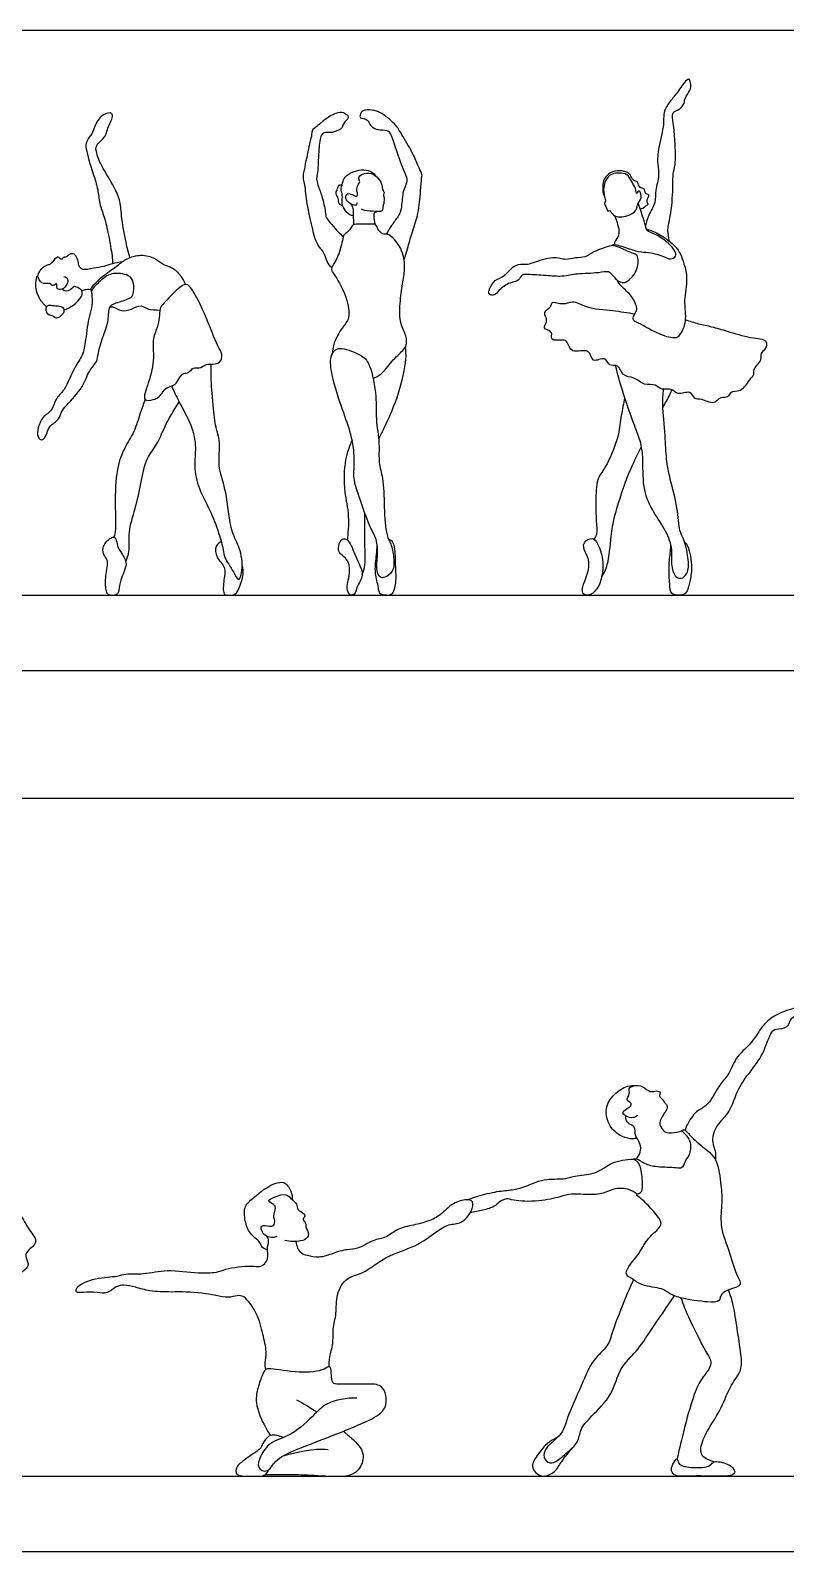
# Model space of a CAD drawing. Header units: millimetres. Extents: x 1.9 to 19.7, y 0.9 to 24.9.
# Drawn here: x 7.77 to 10.83, y 1.3 to 7.46 of the extents above; entities that cross this region are included whole.
import ezdxf

# ---------------------------------------------------------------- set-up
doc = ezdxf.new("R2010")
doc.units = ezdxf.units.MM
for name, color, linetype, true_color in [('AG-DIAGRAM', 7, 'Continuous', 0xfecc66), ('AG-PEOPLE', 7, 'Continuous', 0x66ccff), ('X-VPRT', 6, 'Continuous', 0xff00ff)]:
    doc.layers.add(name, color=color, linetype=linetype, true_color=true_color)

msp = doc.modelspace()

# ---------------------------------------------------------------- linework, layer by layer
at = {"layer": 'AG-DIAGRAM'}
for p, q in [((2.2036, 5.1734), (15.3397, 5.1734)), ((2.2184, 1.6083), (19.3822, 1.6083))]:
    msp.add_line(p, q, dxfattribs=at)
at = {"layer": 'AG-PEOPLE'}
for points, knots in [([(10.3594, 6.6067), (10.3587, 6.6135), (10.3578, 6.6277), (10.3513, 6.6562), (10.3673, 6.7094), (10.3759, 6.8196), (10.3733, 6.8786), (10.3868, 6.9165), (10.3837, 7.0133), (10.3775, 7.078), (10.368, 7.1306), (10.4018, 7.1377), (10.4226, 7.1636), (10.4213, 7.1872), (10.4462, 7.2141), (10.448, 7.2447), (10.4388, 7.2745), (10.3982, 7.2166), (10.3723, 7.1832), (10.3429, 7.1471), (10.3355, 7.1096), (10.339, 7.0764), (10.3155, 6.9847), (10.3099, 6.9195), (10.322, 6.8718), (10.3011, 6.813), (10.3073, 6.7617), (10.2743, 6.7132), (10.2673, 6.6837), (10.2636, 6.6689)], [0, 0, 0, 0, 0.261513, 0.558993, 0.986675, 1.599305, 2.036147, 2.393891, 2.953864, 3.442235, 3.820268, 4.123712, 4.442846, 4.714171, 5.050812, 5.376146, 5.610569, 6.036455, 6.443381, 6.826693, 7.169393, 7.50118, 8.058324, 8.530542, 8.92431, 9.369478, 9.778931, 10.207436, 10.595815, 10.595815, 10.595815, 10.595815]), ([(8.1775, 6.54), (8.1715, 6.5606), (8.1603, 6.601), (8.1416, 6.7097), (8.1391, 6.7746), (8.109, 6.8358), (8.0564, 6.918), (8.0387, 6.9725), (8.0398, 6.9984), (8.0828, 7.0298), (8.0821, 7.0587), (8.1085, 7.103), (8.1076, 7.1298), (8.0617, 7.1215), (8.0324, 7.0712), (8.0275, 7.0438), (7.9979, 7.0098), (7.9979, 6.9777), (8.0274, 6.8811), (8.0492, 6.8165), (8.0522, 6.7589), (8.0753, 6.7024), (8.0906, 6.6335), (8.1059, 6.5484), (8.1068, 6.5267), (8.1074, 6.5161)], [0, 0, 0, 0, 0.462513, 1.062983, 1.527018, 1.996726, 2.57375, 3.001109, 3.276319, 3.672546, 3.983032, 4.394413, 4.639114, 4.982015, 5.415206, 5.726835, 6.092159, 6.41223, 6.986683, 7.475738, 7.902519, 8.344952, 8.841814, 9.3717, 9.696606, 9.696606, 9.696606, 9.696606]), ([(8.9943, 6.4985), (8.987, 6.5061), (8.9727, 6.523), (8.9672, 6.5589), (8.9275, 6.5978), (8.9129, 6.6773), (8.8906, 6.7652), (8.8868, 6.8389), (8.8767, 6.8635), (8.8839, 6.8966), (8.9043, 6.9995), (8.9149, 7.0375), (8.9145, 7.0587), (8.9354, 7.0728), (8.9805, 7.1122), (9.0037, 7.1216), (9.035, 7.1331), (9.0539, 7.1198), (9.0673, 7.1054), (9.038, 7.0839), (9.0409, 7.0635), (8.9954, 7.0416), (8.9613, 7.0502), (8.9467, 7.0283), (8.9397, 6.9676), (8.9384, 6.8861), (8.9309, 6.8594), (8.9377, 6.8304), (8.9564, 6.7881), (8.9686, 6.7266), (8.9695, 6.7006), (8.9952, 6.674), (9.019, 6.6432), (9.0334, 6.6314), (9.0406, 6.6258)], [0, 0, 0, 0, 0.323746, 0.661277, 1.077083, 1.591988, 2.157595, 2.645423, 2.923837, 3.253932, 3.85048, 4.219649, 4.457714, 4.739589, 5.184571, 5.486418, 5.802419, 6.072403, 6.289278, 6.602977, 6.848125, 7.234765, 7.564594, 7.821383, 8.278497, 8.804639, 9.101481, 9.400103, 9.801596, 10.257434, 10.546004, 10.886766, 11.250539, 11.552227, 11.552227, 11.552227, 11.552227]), ([(9.2868, 6.5295), (9.2887, 6.5363), (9.2926, 6.5507), (9.3034, 6.5867), (9.3217, 6.6508), (9.3458, 6.719), (9.3534, 6.8061), (9.3566, 6.8611), (9.3613, 6.8771), (9.3448, 6.9054), (9.3268, 6.9564), (9.2819, 7.03), (9.2563, 7.0744), (9.2282, 7.0998), (9.1927, 7.1281), (9.1585, 7.1391), (9.1189, 7.1388), (9.1088, 7.1197), (9.1058, 7.1019), (9.1374, 7.1035), (9.1449, 7.0842), (9.1572, 7.0674), (9.1802, 7.0556), (9.2175, 7.0577), (9.2324, 7.0443), (9.2519, 6.9844), (9.2794, 6.8999), (9.3023, 6.8583), (9.292, 6.829), (9.2792, 6.8019), (9.2776, 6.7364), (9.2625, 6.7055), (9.2349, 6.67), (9.2208, 6.6466), (9.2136, 6.6347)], [0, 0, 0, 0, 0.26537, 0.614423, 1.084757, 1.583131, 2.131203, 2.550032, 2.770379, 3.080212, 3.513219, 4.053282, 4.465625, 4.816606, 5.200701, 5.552304, 5.897515, 6.151691, 6.355171, 6.641687, 6.891929, 7.150512, 7.442209, 7.785019, 8.022208, 8.47314, 9.033296, 9.419151, 9.717212, 10.037692, 10.497301, 10.840172, 11.220311, 11.593574, 11.593574, 11.593574, 11.593574]), ([(9.0811, 6.7098), (9.0762, 6.71), (9.0653, 6.71), (9.043, 6.7369), (9.0341, 6.7583), (9.0394, 6.7934), (9.0289, 6.8125), (9.038, 6.843), (9.0448, 6.869), (9.0851, 6.8907), (9.1231, 6.8974), (9.1572, 6.8888), (9.1677, 6.8766), (9.1719, 6.8704)], [0, 0, 0, 0, 0.220103, 0.548451, 0.833191, 1.165498, 1.430213, 1.744158, 2.03993, 2.416742, 2.781303, 3.112119, 3.38505, 3.38505, 3.38505, 3.38505]), ([(9.0376, 6.7524), (9.0327, 6.7527), (9.0187, 6.7547), (9.0241, 6.7807), (9.0068, 6.7985), (9.0173, 6.8135), (9.0207, 6.8362), (9.0316, 6.8352), (9.0355, 6.8347)], [0, 0, 0, 0, 0.223096, 0.494368, 0.761489, 0.994636, 1.253922, 1.452417, 1.452417, 1.452417, 1.452417]), ([(9.0963, 6.7614), (9.0955, 6.758), (9.0924, 6.7485), (9.0737, 6.7549), (9.0544, 6.7673), (9.048, 6.789), (9.0597, 6.8018), (9.0744, 6.7953), (9.0845, 6.7927), (9.0955, 6.7829), (9.1004, 6.8008), (9.093, 6.8117), (9.0989, 6.8347), (9.111, 6.847), (9.0982, 6.864), (9.1188, 6.8815), (9.1548, 6.8843), (9.184, 6.8624), (9.1997, 6.8314), (9.1989, 6.8106), (9.2083, 6.8049), (9.1997, 6.7939), (9.2094, 6.7774), (9.2026, 6.7678), (9.2079, 6.7604), (9.1989, 6.7496), (9.202, 6.7243), (9.1701, 6.7266), (9.1275, 6.7298), (9.1186, 6.7341), (9.1142, 6.7359)], [0, 0, 0, 0, 0.18751, 0.420076, 0.701589, 0.959382, 1.169842, 1.386683, 1.58399, 1.76723, 1.972235, 2.183983, 2.456107, 2.681896, 2.909281, 3.176498, 3.516216, 3.857959, 4.196512, 4.449123, 4.608967, 4.797056, 5.037696, 5.218434, 5.369867, 5.575366, 5.830723, 6.125585, 6.508637, 6.72643, 6.72643, 6.72643, 6.72643]), ([(10.2418, 6.7376), (10.2595, 6.7397), (10.2641, 6.7538), (10.2794, 6.7531), (10.2628, 6.7719), (10.2855, 6.796), (10.258, 6.7968), (10.2636, 6.8232), (10.2361, 6.8196), (10.2355, 6.85), (10.2107, 6.8494), (10.2046, 6.8801), (10.1696, 6.8932), (10.1298, 6.8921), (10.1012, 6.8679), (10.0907, 6.8451), (10.0891, 6.8051), (10.0951, 6.7918), (10.0983, 6.7853)], [0, 0, 0, 0, 0.247106, 0.432256, 0.685673, 0.978851, 1.221369, 1.485492, 1.75012, 2.044309, 2.309396, 2.624502, 2.988059, 3.375122, 3.738274, 4.048854, 4.430479, 4.718267, 4.718267, 4.718267, 4.718267]), ([(10.2335, 6.7601), (10.231, 6.7574), (10.2323, 6.7363), (10.2024, 6.7077), (10.1378, 6.6996), (10.1234, 6.7263), (10.1197, 6.7322), (10.1096, 6.724), (10.1058, 6.7428), (10.0947, 6.7592), (10.1043, 6.7692), (10.0964, 6.7878), (10.0905, 6.8253), (10.1118, 6.8808), (10.1659, 6.8844), (10.1961, 6.8749), (10.2081, 6.8433), (10.2242, 6.8243), (10.2277, 6.792), (10.2316, 6.8082), (10.2404, 6.8108), (10.2462, 6.7978), (10.248, 6.778), (10.2335, 6.7601)], [0, 0, 0, 0, 0.276778, 0.671046, 1.150972, 1.462137, 1.598249, 1.770692, 2.011987, 2.2836, 2.482514, 2.743327, 3.128274, 3.580904, 4.01267, 4.349591, 4.692624, 5.025708, 5.310882, 5.490571, 5.652708, 5.869575, 6.19672, 6.19672, 6.19672, 6.19672]), ([(9.0707, 6.7575), (9.0748, 6.7521), (9.0817, 6.7394), (9.0807, 6.7183), (9.0815, 6.6929), (9.0815, 6.679), (9.0816, 6.672)], [0, 0, 0, 0, 0.260643, 0.524848, 0.815457, 1.079803, 1.079803, 1.079803, 1.079803]), ([(9.1794, 6.726), (9.1745, 6.7254), (9.1633, 6.7211), (9.164, 6.7052), (9.1658, 6.6916), (9.1681, 6.6796), (9.1695, 6.6737)], [0, 0, 0, 0, 0.2222249, 0.4365428, 0.6547393, 0.9009096, 0.9009096, 0.9009096, 0.9009096]), ([(10.2666, 6.6571), (10.2821, 6.6512), (10.3062, 6.6437), (10.3574, 6.6103), (10.3922, 6.5778), (10.4111, 6.5444), (10.4397, 6.4537), (10.4148, 6.3684), (10.4324, 6.2826), (10.4112, 6.2399), (10.3952, 6.2183), (10.3841, 6.2105), (10.318, 6.2264), (10.24, 6.2742), (10.2062, 6.2868), (10.2231, 6.3163), (10.233, 6.3357), (10.2081, 6.3883), (10.1704, 6.4177), (10.1418, 6.453), (10.1712, 6.436), (10.1946, 6.4429), (10.2364, 6.4905), (10.2349, 6.5529), (10.2093, 6.5564), (10.1552, 6.5836), (10.1354, 6.5878), (10.1287, 6.5904), (10.1321, 6.5967), (10.187, 6.5804), (10.2337, 6.5625), (10.2745, 6.5618), (10.3097, 6.5536), (10.3401, 6.5451), (10.3635, 6.53), (10.3909, 6.545), (10.3824, 6.5682), (10.3568, 6.6007), (10.3037, 6.6366), (10.2683, 6.6469), (10.2661, 6.6611), (10.2537, 6.7038), (10.241, 6.7406), (10.2335, 6.7601)], [-3.637125, -3.637125, -3.637125, -3.637125, -3.28486, -2.835827, -2.443525, -2.090364, -1.543136, -0.996048, -0.470556, 0, 0, 0.230037, 0.692216, 1.261799, 1.560538, 1.854994, 2.120702, 2.536906, 2.970117, 3.269576, 3.518614, 3.799131, 4.252232, 4.670535, 4.939032, 5.3817, 5.678626, 5.678626, 5.816923, 6.217009, 6.641459, 7.003866, 7.348405, 7.672367, 7.967052, 8.245958, 8.522552, 8.895244, 9.356647, 9.686999, 9.881523, 10.257425, 10.713141, 10.713141, 10.713141, 10.713141]), ([(10.1378, 6.5928), (10.1386, 6.597), (10.1396, 6.6061), (10.1604, 6.6308), (10.1558, 6.6647), (10.1461, 6.696), (10.1377, 6.7101)], [0, 0, 0, 0, 0.207137, 0.518202, 0.849658, 1.253473, 1.253473, 1.253473, 1.253473]), ([(9.1613, 6.0514), (9.173, 6.0563), (9.1981, 6.0672), (9.2346, 6.1209), (9.2815, 6.1624), (9.2983, 6.1856), (9.2968, 6.226), (9.2679, 6.2728), (9.2688, 6.3554), (9.2802, 6.4336), (9.2911, 6.4934), (9.285, 6.5685), (9.2397, 6.6257), (9.2167, 6.6365), (9.199, 6.6322), (9.1792, 6.6553), (9.1732, 6.6771), (9.1478, 6.6746), (9.1162, 6.6762), (9.0761, 6.6749), (9.0717, 6.6568), (9.0498, 6.6374), (9.0392, 6.628), (9.0367, 6.598), (9.0148, 6.5291), (8.9854, 6.4913), (9.0114, 6.4673), (9.0617, 6.3683), (9.0678, 6.2894), (9.0336, 6.2561), (9.0008, 6.196), (8.9964, 6.1644), (8.9953, 6.1485)], [0, 0, 0, 0, 0.356481, 0.822235, 1.279832, 1.578025, 1.924188, 2.3475, 2.86914, 3.384708, 3.833479, 4.332083, 4.815335, 5.089692, 5.316628, 5.622529, 5.880772, 6.144736, 6.486804, 6.83179, 7.063022, 7.369943, 7.579775, 7.88335, 8.385823, 8.755258, 9.059108, 9.671328, 10.172067, 10.55617, 11.026772, 11.426409, 11.426409, 11.426409, 11.426409]), ([(10.1511, 6.4457), (10.1454, 6.4543), (10.1309, 6.4687), (10.1135, 6.4869), (10.0721, 6.4762), (9.9896, 6.475), (9.9584, 6.4696), (9.9237, 6.462), (9.8612, 6.4672), (9.7919, 6.4718), (9.7625, 6.4735), (9.7511, 6.4434), (9.7134, 6.4411), (9.6704, 6.4101), (9.655, 6.3847), (9.6255, 6.3895), (9.632, 6.4154), (9.653, 6.4522), (9.6964, 6.4627), (9.7335, 6.5177), (9.7803, 6.5108), (9.81, 6.519), (9.8891, 6.5496), (9.9398, 6.5292), (9.9792, 6.5422), (10.0221, 6.5408), (10.0549, 6.5678), (10.1037, 6.5832), (10.1297, 6.5905)], [0, 0, 0, 0, 0.32035, 0.587651, 0.953372, 1.480239, 1.8058, 2.134985, 2.598146, 3.08472, 3.371743, 3.660459, 4.002746, 4.42024, 4.725892, 4.984299, 5.246444, 5.613695, 5.992406, 6.440678, 6.807024, 7.132543, 7.65133, 8.069312, 8.430313, 8.794037, 9.164139, 9.662913, 9.662913, 9.662913, 9.662913]), ([(7.8037, 6.4632), (7.8056, 6.4721), (7.8131, 6.4887), (7.8289, 6.5061), (7.8487, 6.5115), (7.8606, 6.5164), (7.8781, 6.541), (7.8882, 6.5462), (7.8947, 6.5324), (7.9074, 6.5358), (7.9097, 6.544), (7.9177, 6.5419), (7.9235, 6.5459), (7.9259, 6.5483), (7.9386, 6.5587), (7.9547, 6.5558), (7.9674, 6.5312), (7.967, 6.5072), (7.9873, 6.4877), (8.0307, 6.4996), (8.0726, 6.5038), (8.1063, 6.5171), (8.1346, 6.5223), (8.1488, 6.5244)], [0, 0, 0, 0, 0.299929, 0.576644, 0.828332, 1.039975, 1.351465, 1.503188, 1.706267, 1.890764, 2.041682, 2.192367, 2.337943, 2.446884, 2.687485, 2.935267, 3.219761, 3.50857, 3.776687, 4.153651, 4.532385, 4.877225, 5.254682, 5.254682, 5.254682, 5.254682]), ([(8.0221, 6.4032), (8.0183, 6.4154), (8.0263, 6.4239), (8.0548, 6.455), (8.0824, 6.4766), (8.1302, 6.5099), (8.1623, 6.5365), (8.22, 6.5551), (8.2787, 6.5406), (8.3083, 6.5113), (8.355, 6.5002), (8.3855, 6.463), (8.3975, 6.4421), (8.4023, 6.431)], [0, 0, 0, 0, 0.217705, 0.604896, 0.970595, 1.423705, 1.879517, 2.343233, 2.788226, 3.15004, 3.551084, 3.961987, 4.322666, 4.322666, 4.322666, 4.322666]), ([(7.9103, 6.4633), (7.9159, 6.4616), (7.9293, 6.4554), (7.9234, 6.4295), (7.9051, 6.4097), (7.8775, 6.4094), (7.8856, 6.4442), (7.8652, 6.4202), (7.8546, 6.4385), (7.8404, 6.4331), (7.8114, 6.4366), (7.8014, 6.4793), (7.7913, 6.4301), (7.8032, 6.3812), (7.823, 6.3559), (7.8401, 6.3408)], [0, 0, 0, 0, 0.245811, 0.524383, 0.833532, 1.090587, 1.349539, 1.584564, 1.809852, 2.025723, 2.332831, 2.630001, 2.950725, 3.39014, 3.780505, 3.780505, 3.780505, 3.780505]), ([(8.0243, 6.4106), (8.0292, 6.4201), (8.059, 6.447), (8.0994, 6.4821), (8.1734, 6.4723), (8.195, 6.4428), (8.1942, 6.3857), (8.17, 6.3711), (8.1157, 6.3554), (8.0904, 6.3432), (8.0926, 6.2823), (8.0693, 6.2264), (8.0475, 6.1547), (8.0463, 6.1188), (8.0074, 6.0793), (7.9909, 6.0156), (7.922, 5.9447), (7.8983, 5.917), (7.8927, 5.883), (7.8475, 5.8596), (7.8407, 5.8195), (7.8172, 5.7938), (7.798, 5.8247), (7.8092, 5.8606), (7.8214, 5.8961), (7.8664, 5.9206), (7.8733, 5.9694), (7.9168, 6.0032), (7.9509, 6.0969), (7.9885, 6.1438), (7.9984, 6.2073), (8.0103, 6.3047), (8.0266, 6.3434), (8.0227, 6.3929), (8.0213, 6.4048), (8.0243, 6.4106)], [0, 0, 0, 0, 0.396475, 0.824864, 1.293227, 1.629886, 2.039096, 2.335148, 2.766052, 3.051524, 3.472619, 3.939371, 4.432021, 4.770427, 5.176123, 5.651642, 6.219059, 6.564196, 6.881964, 7.273601, 7.64266, 7.927468, 8.215444, 8.568685, 8.91761, 9.312198, 9.693994, 10.114108, 10.684627, 11.127488, 11.587795, 12.154987, 12.538944, 12.929159, 13.172396, 13.172396, 13.172396, 13.172396]), ([(7.9096, 6.3278), (7.9376, 6.3372), (7.9686, 6.3624), (7.9849, 6.388), (7.9858, 6.4104), (7.9613, 6.4205), (7.9511, 6.4268), (7.9374, 6.4053), (7.9125, 6.4014), (7.902, 6.4124)], [4.397131, 4.397131, 4.397131, 4.397131, 4.897508, 5.248082, 5.522497, 5.839568, 6.03637, 6.342466, 6.684342, 6.684342, 6.684342, 6.684342]), ([(7.9832, 6.4053), (7.9869, 6.4076), (7.9946, 6.4117), (8.0106, 6.4129), (8.0182, 6.4114)], [0, 0, 0, 0, 0.2063035, 0.4842366, 0.4842366, 0.4842366, 0.4842366]), ([(8.2389, 5.966), (8.2304, 5.9753), (8.2567, 6.0399), (8.2785, 6.1321), (8.2653, 6.2029), (8.288, 6.2566), (8.2977, 6.2967), (8.2965, 6.3346), (8.3161, 6.3574), (8.3683, 6.4132), (8.409, 6.4418), (8.4422, 6.3916), (8.4845, 6.3061), (8.5295, 6.1836), (8.5529, 6.1513), (8.5464, 6.11), (8.5023, 6.109), (8.4825, 6.1085), (8.4584, 6.0887), (8.4316, 6.0992), (8.4177, 6.0718), (8.3935, 6.0737), (8.3768, 6.0544), (8.3623, 6.0218), (8.3245, 6.0166), (8.3083, 5.992), (8.292, 5.973), (8.2733, 5.9651), (8.2448, 5.9597), (8.2389, 5.966)], [0, 0, 0, 0, 0.475255, 1.061862, 1.541816, 1.971869, 2.34453, 2.682301, 2.993094, 3.50487, 3.868054, 4.257314, 4.846075, 5.502635, 5.861774, 6.184581, 6.540216, 6.803776, 7.108171, 7.387889, 7.673502, 7.937906, 8.218224, 8.552818, 8.890777, 9.197595, 9.477999, 9.749446, 10.076964, 10.076964, 10.076964, 10.076964]), ([(7.8497, 6.3477), (7.8457, 6.347), (7.8379, 6.3416), (7.8372, 6.3239), (7.8475, 6.3059), (7.8663, 6.3057), (7.88, 6.289), (7.9032, 6.3082), (7.9113, 6.3192), (7.9083, 6.3412), (7.8866, 6.3454), (7.8658, 6.3451), (7.8544, 6.3485), (7.8497, 6.3477)], [0, 0, 0, 0, 0.198479, 0.431736, 0.680084, 0.919212, 1.157412, 1.446194, 1.66474, 1.907784, 2.163278, 2.432268, 2.660331, 2.660331, 2.660331, 2.660331]), ([(8.0962, 6.3399), (8.1011, 6.3402), (8.1118, 6.3422), (8.1431, 6.319), (8.1829, 6.33), (8.2231, 6.3526), (8.2492, 6.3268), (8.2805, 6.3291), (8.2984, 6.3269)], [0, 0, 0, 0, 0.239827, 0.610318, 1.012642, 1.415477, 1.773764, 2.155312, 2.155312, 2.155312, 2.155312]), ([(10.4245, 6.2892), (10.4423, 6.283), (10.4784, 6.2716), (10.5325, 6.2608), (10.5955, 6.2418), (10.6841, 6.2145), (10.7603, 6.2107), (10.7513, 6.1686), (10.7254, 6.1539), (10.7379, 6.1244), (10.6944, 6.0895), (10.7057, 6.0647), (10.6795, 6.0448), (10.6532, 5.993), (10.6037, 6.0011), (10.6001, 5.9698), (10.5637, 5.9798), (10.5417, 5.9404), (10.4907, 5.9711), (10.4605, 5.9637), (10.4467, 6.007), (10.3917, 5.9787), (10.371, 6.0155), (10.3293, 6), (10.3044, 6.0306), (10.257, 6.0205), (10.2195, 6.0592), (10.1691, 6.0561), (10.1568, 6.1109), (10.1141, 6.0967), (10.1025, 6.1453), (10.0444, 6.1071), (10.0413, 6.179), (9.9617, 6.1461), (9.9495, 6.1997), (9.9314, 6.2099), (9.8729, 6.1992), (9.8936, 6.2442), (9.8402, 6.2506), (9.8741, 6.2848), (9.8439, 6.3203), (9.8852, 6.3395), (9.8806, 6.3672), (9.9335, 6.3458), (9.9689, 6.3705), (10.0265, 6.3333), (10.1327, 6.328), (10.1907, 6.3169), (10.2207, 6.3124)], [0, 0, 0, 0, 0.432602, 0.855963, 1.322169, 1.895111, 2.352227, 2.660412, 2.952339, 3.239562, 3.640291, 3.90092, 4.211852, 4.638219, 4.999383, 5.259312, 5.566639, 5.905233, 6.31433, 6.613605, 6.935728, 7.329348, 7.656027, 8.000871, 8.333822, 8.709318, 9.116873, 9.496436, 9.870637, 10.193386, 10.523902, 10.901043, 11.272202, 11.721012, 12.088439, 12.349586, 12.728877, 13.032082, 13.360046, 13.67601, 14.012638, 14.350369, 14.584291, 14.964006, 15.323188, 15.771121, 16.365088, 16.913894, 16.913894, 16.913894, 16.913894]), ([(9.1905, 5.2477), (9.1957, 5.2441), (9.211, 5.2436), (9.2471, 5.27), (9.2458, 5.326), (9.2353, 5.3827), (9.2121, 5.4175), (9.2057, 5.5327), (9.2036, 5.6453), (9.1815, 5.7103), (9.1891, 5.7883), (9.1701, 5.8889), (9.1777, 5.9748), (9.1523, 6.1044), (9.1209, 6.1451), (9.0363, 6.1767), (9.0076, 6.1697), (8.9851, 6.1364), (8.9933, 6.0597), (9.0365, 5.9229), (9.0742, 5.8285), (9.0893, 5.7269), (9.0789, 5.6455), (9.1046, 5.5771), (9.1445, 5.4512), (9.1782, 5.403), (9.1809, 5.3356), (9.1728, 5.2766), (9.1841, 5.2523), (9.1905, 5.2477)], [0, 0, 0, 0, 0.249769, 0.610388, 1.035696, 1.468358, 1.833175, 2.446663, 3.070075, 3.537595, 4.042074, 4.618106, 5.171987, 5.81799, 6.236854, 6.767237, 7.064687, 7.396012, 7.894223, 8.590268, 9.183344, 9.760668, 10.270595, 10.769401, 11.428002, 11.872253, 12.334947, 12.78594, 13.100415, 13.100415, 13.100415, 13.100415]), ([(9.2915, 6.1775), (9.2927, 6.1612), (9.2965, 6.127), (9.2657, 5.982), (9.2143, 5.8684), (9.1938, 5.8261), (9.1834, 5.8063)], [0, 0, 0, 0, 0.404462, 1.102055, 1.756639, 2.229185, 2.229185, 2.229185, 2.229185]), ([(8.3455, 6.0203), (8.3551, 5.9996), (8.3732, 5.9576), (8.4298, 5.8634), (8.4464, 5.7723), (8.4353, 5.6964), (8.4536, 5.6017), (8.5032, 5.5186), (8.536, 5.4291), (8.5566, 5.3582), (8.5577, 5.3253), (8.5964, 5.2724), (8.6145, 5.2278), (8.6337, 5.2599), (8.6319, 5.3486), (8.5956, 5.4118), (8.577, 5.487), (8.5672, 5.604), (8.5301, 5.6961), (8.5462, 5.7902), (8.5239, 5.854), (8.5198, 5.8927), (8.506, 6.0099), (8.5052, 6.0744), (8.5055, 6.1091)], [0, 0, 0, 0, 0.476443, 1.077089, 1.627939, 2.128043, 2.684323, 3.253574, 3.824027, 4.307757, 4.633243, 5.107665, 5.452124, 5.717784, 6.259473, 6.753965, 7.25649, 7.879269, 8.454802, 9.010598, 9.466829, 9.827993, 10.441482, 11.028794, 11.028794, 11.028794, 11.028794]), ([(10.413, 5.2421), (10.4056, 5.2415), (10.3856, 5.2393), (10.3652, 5.2958), (10.3761, 5.3588), (10.3472, 5.4357), (10.2947, 5.5101), (10.2521, 5.5967), (10.2543, 5.7152), (10.2496, 5.7819), (10.2175, 5.8626), (10.1679, 6.0031), (10.1509, 6.069), (10.1426, 6.103)], [0, 0, 0, 0, 0.272351, 0.683222, 1.14876, 1.660064, 2.209309, 2.775769, 3.39466, 3.860183, 4.392039, 5.093947, 5.683054, 5.683054, 5.683054, 5.683054]), ([(10.1796, 5.9727), (10.1745, 5.9491), (10.1644, 5.9025), (10.1566, 5.8246), (10.1347, 5.7644), (10.1011, 5.6861), (10.0627, 5.6435), (10.0634, 5.5524), (10.0624, 5.4778), (10.0705, 5.4218), (10.0593, 5.4072), (10.0546, 5.4009)], [0, 0, 0, 0, 0.490002, 0.993015, 1.460526, 1.983868, 2.41362, 2.948986, 3.46328, 3.879694, 4.160422, 4.160422, 4.160422, 4.160422]), ([(10.413, 5.2421), (10.4213, 5.2492), (10.4391, 5.2672), (10.438, 5.3266), (10.4206, 5.4027), (10.3978, 5.4341), (10.3948, 5.532), (10.3627, 5.6413), (10.3465, 5.726), (10.3449, 5.818), (10.3303, 5.9443), (10.3348, 5.9861), (10.3368, 6.007)], [0, 0, 0, 0, 0.329347, 0.767971, 1.272645, 1.625429, 2.180702, 2.806092, 3.334277, 3.892643, 4.536481, 4.992911, 4.992911, 4.992911, 4.992911]), ([(10.3339, 5.9335), (10.3441, 5.9508), (10.3564, 5.9737), (10.3682, 5.9991), (10.3711, 6.0055)], [0, 0, 0, 0, 0.4467061, 0.5945244, 0.5945244, 0.5945244, 0.5945244]), ([(8.2389, 5.966), (8.2322, 5.9475), (8.2177, 5.9107), (8.1964, 5.833), (8.1523, 5.7697), (8.1201, 5.6818), (8.1162, 5.5445), (8.1213, 5.4419), (8.115, 5.4189), (8.1126, 5.4084)], [0, 0, 0, 0, 0.443502, 0.954987, 1.457345, 2.0088, 2.696395, 3.272576, 3.600238, 3.600238, 3.600238, 3.600238]), ([(8.1604, 5.3109), (8.1658, 5.3235), (8.1782, 5.3503), (8.1684, 5.4327), (8.2006, 5.5242), (8.223, 5.631), (8.2414, 5.7292), (8.2896, 5.7835), (8.3163, 5.8569), (8.3555, 5.923), (8.3762, 5.9559)], [0, 0, 0, 0, 0.369441, 0.880066, 1.451092, 2.059417, 2.628745, 3.105797, 3.611033, 4.23343, 4.23343, 4.23343, 4.23343]), ([(9.0774, 5.8024), (9.0655, 5.7759), (9.0436, 5.7211), (9.0408, 5.5915), (9.0662, 5.5062), (9.0597, 5.42), (9.0558, 5.3983)], [0, 0, 0, 0, 0.496112, 1.134532, 1.665697, 2.121547, 2.121547, 2.121547, 2.121547]), ([(10.0858, 5.2466), (10.0951, 5.263), (10.1148, 5.2957), (10.1236, 5.4163), (10.1361, 5.4919), (10.1824, 5.6358), (10.2061, 5.6887), (10.2332, 5.748), (10.2474, 5.7758)], [0, 0, 0, 0, 0.432313, 1.046185, 1.581751, 2.272071, 2.72838, 3.2852, 3.2852, 3.2852, 3.2852]), ([(9.1172, 5.2594), (9.1219, 5.2716), (9.1334, 5.2955), (9.1256, 5.3985), (9.1279, 5.4366), (9.1284, 5.5045)], [0, 0, 0, 0, 0.350689, 0.907505, 1.335885, 1.335885, 1.335885, 1.335885]), ([(8.1126, 5.4084), (8.1079, 5.4095), (8.0916, 5.4032), (8.0621, 5.3675), (8.0719, 5.3323), (8.0933, 5.314), (8.0762, 5.251), (8.0796, 5.1986), (8.0853, 5.1723), (8.1275, 5.1715), (8.1341, 5.1971), (8.1362, 5.2362), (8.1706, 5.2989), (8.1492, 5.3355), (8.1249, 5.3714), (8.1226, 5.3997), (8.1162, 5.4075), (8.1126, 5.4084)], [0, 0, 0, 0, 0.253431, 0.636255, 0.963555, 1.247251, 1.698992, 2.126161, 2.396378, 2.725593, 2.992382, 3.358429, 3.830176, 4.18974, 4.569612, 4.871012, 5.065546, 5.065546, 5.065546, 5.065546]), ([(8.5466, 5.3913), (8.5385, 5.3865), (8.5212, 5.3732), (8.5235, 5.3244), (8.5685, 5.288), (8.5565, 5.2392), (8.5523, 5.1763), (8.5722, 5.1736), (8.6068, 5.1716), (8.6227, 5.2117), (8.6388, 5.2558), (8.6346, 5.2812), (8.6314, 5.2931)], [0, 0, 0, 0, 0.306875, 0.683005, 1.096594, 1.503533, 1.939451, 2.160223, 2.474141, 2.838334, 3.236177, 3.585127, 3.585127, 3.585127, 3.585127]), ([(9.0689, 5.1756), (9.0741, 5.1729), (9.0894, 5.1752), (9.0946, 5.2095), (9.1265, 5.2554), (9.1019, 5.3025), (9.0746, 5.373), (9.0593, 5.3997), (9.0335, 5.4065), (9.0199, 5.3731), (9.0201, 5.343), (9.056, 5.3261), (9.0741, 5.2705), (9.049, 5.2051), (9.0618, 5.1792), (9.0689, 5.1756)], [0, 0, 0, 0, 0.223293, 0.539762, 0.94197, 1.340058, 1.831539, 2.137507, 2.381557, 2.694938, 2.987257, 3.315559, 3.729028, 4.197037, 4.501433, 4.501433, 4.501433, 4.501433]), ([(9.2247, 5.3996), (9.2287, 5.3986), (9.24, 5.397), (9.2507, 5.3552), (9.2503, 5.2888), (9.2555, 5.2283), (9.2408, 5.1722), (9.2164, 5.1735), (9.1857, 5.1742), (9.1824, 5.2146), (9.1656, 5.2707), (9.1759, 5.3364), (9.1769, 5.3633), (9.178, 5.3767)], [0, 0, 0, 0, 0.204549, 0.560001, 1.039526, 1.505634, 1.911355, 2.170321, 2.45985, 2.795282, 3.246552, 3.713183, 4.078853, 4.078853, 4.078853, 4.078853]), ([(10.0231, 5.1734), (10.0336, 5.1716), (10.0651, 5.1887), (10.0876, 5.2387), (10.0958, 5.3169), (10.0719, 5.3806), (10.052, 5.4108), (10.0062, 5.3889), (10.0183, 5.3465), (10.0443, 5.3072), (10.0184, 5.2311), (10.0019, 5.1908), (10.0153, 5.1748), (10.0231, 5.1734)], [0, 0, 0, 0, 0.360613, 0.786521, 1.29711, 1.772477, 2.082087, 2.430313, 2.779064, 3.16917, 3.6768, 4.049745, 4.319534, 4.319534, 4.319534, 4.319534]), ([(10.4218, 5.3895), (10.4269, 5.3837), (10.4401, 5.3729), (10.4539, 5.282), (10.4437, 5.2322), (10.4338, 5.1905), (10.4219, 5.1777), (10.3988, 5.1714), (10.3646, 5.1767), (10.3615, 5.2213), (10.3565, 5.2882), (10.3646, 5.3498), (10.3659, 5.3676), (10.3667, 5.3761)], [0, 0, 0, 0, 0.277597, 0.813704, 1.247293, 1.60866, 1.836981, 2.114072, 2.421769, 2.777336, 3.264266, 3.714491, 4.00554, 4.00554, 4.00554, 4.00554]), ([(10.5478, 2.8863), (10.5484, 2.8969), (10.5514, 2.919), (10.5261, 2.9752), (10.5605, 3.0416), (10.6073, 3.0803), (10.637, 3.1807), (10.6867, 3.244), (10.7414, 3.3138), (10.7695, 3.4084), (10.7917, 3.42), (10.8429, 3.4192), (10.8508, 3.4676), (10.8842, 3.4741), (10.9268, 3.4948), (10.9118, 3.5171), (10.863, 3.502), (10.7964, 3.4805), (10.7457, 3.4436), (10.7186, 3.4014), (10.6874, 3.3542), (10.6248, 3.3035), (10.6014, 3.229), (10.5601, 3.1949), (10.5272, 3.1177), (10.4815, 3.0921), (10.456, 3.0726), (10.4303, 3.0314), (10.4238, 3.0088)], [0, 0, 0, 0, 0.320221, 0.749708, 1.21996, 1.664681, 2.233541, 2.74551, 3.2926, 3.839521, 4.10862, 4.48269, 4.837593, 5.167259, 5.528273, 5.74094, 6.127531, 6.616971, 7.061784, 7.45798, 7.883106, 8.391626, 8.881046, 9.296177, 9.808767, 10.207498, 10.529033, 11.006735, 11.006735, 11.006735, 11.006735]), ([(10.2287, 2.9769), (10.2233, 2.9753), (10.2116, 2.9719), (10.1634, 2.9806), (10.1146, 3.0229), (10.0956, 3.0971), (10.1335, 3.1557), (10.1883, 3.1906), (10.2134, 3.19), (10.225, 3.189)], [0, 0, 0, 0, 0.232836, 0.616154, 1.069864, 1.54526, 2.008722, 2.456765, 2.792811, 2.792811, 2.792811, 2.792811]), ([(10.2306, 3.0691), (10.2256, 3.0645), (10.2131, 3.0558), (10.1852, 3.0636), (10.1653, 3.0813), (10.191, 3.0986), (10.2059, 3.1049), (10.2068, 3.1218), (10.1808, 3.1283), (10.2036, 3.1561), (10.1924, 3.1799), (10.2171, 3.19), (10.2538, 3.1901), (10.2805, 3.1589), (10.3067, 3.1705), (10.3287, 3.1628), (10.3141, 3.1455), (10.3333, 3.1357), (10.3394, 3.1199), (10.3536, 3.1104), (10.3508, 3.086), (10.3188, 3.0529), (10.3221, 3.0305)], [0, 0, 0, 0, 0.256175, 0.558876, 0.808049, 1.089816, 1.320789, 1.518158, 1.758201, 2.054008, 2.316483, 2.573698, 2.915899, 3.256861, 3.547777, 3.774101, 3.988146, 4.221097, 4.457323, 4.674991, 4.931197, 5.393604, 5.393604, 5.393604, 5.393604]), ([(10.2273, 2.8924), (10.2338, 2.9002), (10.244, 2.9185), (10.246, 2.9557), (10.2183, 2.9857), (10.2241, 3.0251), (10.1957, 3.0324), (10.1833, 3.0498), (10.1839, 3.0612), (10.1852, 3.0663)], [0, 0, 0, 0, 0.313311, 0.646663, 1.002638, 1.330419, 1.610754, 1.864186, 2.090271, 2.090271, 2.090271, 2.090271]), ([(10.3221, 3.0305), (10.3232, 3.0272), (10.3258, 3.0205), (10.3371, 3.007), (10.3492, 2.9952), (10.3919, 3.0005), (10.4043, 3.0038), (10.411, 3.0058)], [5.393604, 5.393604, 5.393604, 5.393604, 5.578961, 5.811832, 6.040057, 6.400721, 6.661678, 6.661678, 6.661678, 6.661678]), ([(10.323, 2.6197), (10.3151, 2.6062), (10.2683, 2.5723), (10.2456, 2.5126), (10.1654, 2.429), (10.2138, 2.407), (10.2481, 2.3765), (10.331, 2.3717), (10.3602, 2.3463), (10.4056, 2.3269), (10.5107, 2.312), (10.5655, 2.3121), (10.5672, 2.35), (10.6063, 2.3653), (10.6583, 2.3804), (10.6297, 2.4212), (10.606, 2.5149), (10.5605, 2.6202), (10.5756, 2.717), (10.5691, 2.7834), (10.5574, 2.8928), (10.5031, 2.934), (10.4451, 2.9828), (10.4239, 3.0145), (10.407, 3.0069), (10.4213, 2.9972), (10.4501, 2.9662), (10.447, 2.9126), (10.4265, 2.8882), (10.4135, 2.8525), (10.384, 2.8597), (10.3117, 2.8595), (10.2605, 2.8704), (10.2319, 2.8951), (10.2084, 2.8922), (10.2332, 2.8837), (10.2488, 2.8523), (10.2518, 2.7894), (10.251, 2.7542), (10.2184, 2.7494), (10.25, 2.7307), (10.2832, 2.6951), (10.3261, 2.6464), (10.3278, 2.6278), (10.323, 2.6197)], [0, 0, 0, 0, 0.460434, 0.951326, 1.50394, 1.834068, 2.229404, 2.734173, 3.078083, 3.471843, 4.070249, 4.455916, 4.752376, 5.118756, 5.491056, 5.825638, 6.392983, 7.008039, 7.554072, 8.029006, 8.605335, 9.071083, 9.571721, 9.900827, 10.076213, 10.268569, 10.637243, 11.037508, 11.36543, 11.683894, 11.967065, 12.453993, 12.872671, 13.219652, 13.418887, 13.641214, 13.979495, 14.438457, 14.757415, 15.001589, 15.27103, 15.695437, 16.14708, 16.426481, 16.426481, 16.426481, 16.426481]), ([(9.5414, 2.7268), (9.5531, 2.7312), (9.5768, 2.7398), (9.6545, 2.7612), (9.7169, 2.766), (9.7724, 2.7759), (9.8502, 2.8157), (9.9316, 2.8084), (9.9681, 2.8229), (10.0433, 2.8311), (10.0791, 2.8428), (10.1276, 2.8816), (10.1857, 2.8916), (10.2151, 2.8914)], [0, 0, 0, 0, 0.349054, 0.855295, 1.309265, 1.73113, 2.262247, 2.762929, 3.125831, 3.609961, 3.961841, 4.396866, 4.930512, 4.930512, 4.930512, 4.930512]), ([(8.7334, 2.5251), (8.7263, 2.5265), (8.7102, 2.5322), (8.7056, 2.5589), (8.6579, 2.589), (8.6429, 2.6408), (8.6351, 2.7032), (8.6846, 2.739), (8.7258, 2.7775), (8.802, 2.8123), (8.8305, 2.7615), (8.8348, 2.7388), (8.8348, 2.727)], [0, 0, 0, 0, 0.264489, 0.542734, 0.953582, 1.373138, 1.801892, 2.220988, 2.667627, 3.144956, 3.529538, 3.86808, 3.86808, 3.86808, 3.86808]), ([(10.2295, 2.7497), (10.2193, 2.7579), (10.1965, 2.7721), (10.1405, 2.7765), (10.0987, 2.7527), (10.0406, 2.7453), (9.9631, 2.7534), (9.9168, 2.7385), (9.8336, 2.718), (9.7312, 2.7215), (9.703, 2.7354), (9.6683, 2.7171), (9.6529, 2.6979), (9.6037, 2.6837), (9.5716, 2.6772), (9.5545, 2.6754)], [0, 0, 0, 0, 0.356652, 0.769446, 1.157874, 1.593665, 2.089403, 2.482648, 3.014919, 3.586621, 3.894838, 4.22642, 4.51047, 4.90578, 5.314792, 5.314792, 5.314792, 5.314792]), ([(7.7321, 2.6706), (7.7458, 2.6496), (7.7651, 2.6074), (7.8128, 2.5549), (7.7593, 2.5227), (7.7519, 2.4914), (7.7787, 2.4581), (7.7141, 2.4122), (7.673, 2.4463), (7.6454, 2.3975), (7.6194, 2.4034), (7.5364, 2.4051), (7.4761, 2.4253), (7.4446, 2.4504), (7.4534, 2.4921), (7.4168, 2.5078), (7.4455, 2.5558), (7.4272, 2.6123), (7.4546, 2.6729), (7.4986, 2.7157), (7.5445, 2.7422), (7.5691, 2.7511)], [0, 0, 0, 0, 0.498329, 0.924683, 1.322843, 1.630217, 1.956389, 2.401662, 2.769534, 3.13758, 3.415542, 3.936504, 4.403953, 4.741259, 5.08244, 5.385299, 5.767507, 6.205112, 6.655871, 7.105751, 7.613742, 7.613742, 7.613742, 7.613742]), ([(8.7715, 2.5789), (8.7667, 2.5766), (8.7564, 2.5726), (8.7292, 2.5788), (8.7119, 2.5926), (8.7025, 2.629), (8.7433, 2.6199), (8.7603, 2.6198), (8.7665, 2.6444), (8.7531, 2.6598), (8.7792, 2.7055), (8.7238, 2.7217), (8.7688, 2.7411), (8.8091, 2.7554), (8.8339, 2.7261), (8.8542, 2.7114), (8.8548, 2.6871), (8.8677, 2.6802), (8.8934, 2.6626), (8.8728, 2.6501), (8.8842, 2.6401), (8.8894, 2.6283), (8.8886, 2.6176), (8.8952, 2.6021), (8.9016, 2.5886), (8.8947, 2.5695), (8.8674, 2.5575), (8.8242, 2.556), (8.8039, 2.5628)], [0, 0, 0, 0, 0.226397, 0.516603, 0.791851, 1.074677, 1.395451, 1.622212, 1.874976, 2.121071, 2.483506, 2.80762, 3.123955, 3.497635, 3.827259, 4.110058, 4.366951, 4.58855, 4.86664, 5.082329, 5.273483, 5.477819, 5.661486, 5.892796, 6.110225, 6.344101, 6.644657, 7.100623, 7.100623, 7.100623, 7.100623]), ([(8.9839, 2.052), (8.9835, 2.0652), (8.9828, 2.0921), (9.0027, 2.1456), (8.9955, 2.2039), (9.0159, 2.2674), (9.0084, 2.3423), (9.0526, 2.417), (9.1242, 2.4258), (9.2123, 2.5033), (9.3307, 2.5336), (9.413, 2.5946), (9.4653, 2.6307), (9.5203, 2.6286), (9.5606, 2.6776), (9.5707, 2.7222), (9.5364, 2.7301), (9.4818, 2.7157), (9.4362, 2.6645), (9.3855, 2.6393), (9.3248, 2.6242), (9.2587, 2.6123), (9.2161, 2.5714), (9.1599, 2.5669), (9.0994, 2.5248), (9.0564, 2.5278), (8.9981, 2.5111), (8.9455, 2.4892), (8.8954, 2.5012), (8.8667, 2.5081), (8.8522, 2.5387), (8.8506, 2.5582)], [0, 0, 0, 0, 0.357242, 0.779341, 1.212143, 1.670531, 2.163404, 2.6604, 3.125328, 3.730369, 4.364277, 4.937082, 5.380099, 5.782311, 6.225283, 6.570643, 6.858961, 7.281501, 7.749801, 8.174081, 8.623973, 9.087116, 9.509388, 9.932236, 10.407457, 10.776679, 11.214229, 11.646309, 12.042642, 12.343733, 12.72505, 12.72505, 12.72505, 12.72505]), ([(8.7266, 2.0401), (8.7254, 2.0492), (8.7224, 2.0683), (8.7332, 2.1139), (8.7136, 2.1855), (8.6963, 2.2658), (8.6429, 2.3394), (8.6105, 2.3402), (8.5695, 2.3266), (8.4654, 2.3558), (8.3479, 2.3532), (8.2602, 2.355), (8.2014, 2.3733), (8.1536, 2.3842), (8.1207, 2.3778), (8.0845, 2.3444), (8.0442, 2.3539), (7.9912, 2.3531), (7.9572, 2.3497), (7.9606, 2.3801), (8.0388, 2.414), (8.1247, 2.4149), (8.1611, 2.4303), (8.2361, 2.4241), (8.3294, 2.4488), (8.4505, 2.4276), (8.5378, 2.4329), (8.5734, 2.4525), (8.6798, 2.4626), (8.7059, 2.4515), (8.7437, 2.4871), (8.7282, 2.5301), (8.7426, 2.5588), (8.7347, 2.5739), (8.7308, 2.5802)], [0, 0, 0, 0, 0.297654, 0.676946, 1.161871, 1.695076, 2.215138, 2.510034, 2.866146, 3.450903, 4.080779, 4.610174, 5.054739, 5.444644, 5.767381, 6.146832, 6.504025, 6.929568, 7.224213, 7.45977, 7.97403, 8.506621, 8.856138, 9.332011, 9.895792, 10.532748, 11.046385, 11.421348, 11.995153, 12.293782, 12.657171, 13.02759, 13.335365, 13.602968, 13.602968, 13.602968, 13.602968]), ([(10.215, 2.4036), (10.1987, 2.3682), (10.1692, 2.299), (10.129, 2.1944), (10.114, 2.1326), (10.0468, 2.08), (10.0064, 1.9791), (9.9461, 1.8462), (9.9305, 1.7869), (9.8978, 1.7563), (9.8653, 1.7279), (9.8453, 1.6948), (9.8669, 1.658), (9.9025, 1.6646), (9.9403, 1.7006), (9.9954, 1.7437), (9.9967, 1.7993), (10.0457, 1.8525), (10.134, 1.939), (10.1561, 2.0481), (10.2305, 2.1131), (10.2875, 2.2043), (10.3501, 2.2926), (10.3805, 2.3384)], [0, 0, 0, 0, 0.615156, 1.212541, 1.655753, 2.158404, 2.758642, 3.39186, 3.828981, 4.197917, 4.574, 4.911571, 5.241151, 5.548999, 5.964564, 6.43027, 6.832771, 7.304264, 7.874874, 8.460435, 9.010926, 9.600395, 10.330188, 10.330188, 10.330188, 10.330188]), ([(10.5406, 1.6665), (10.5321, 1.6686), (10.516, 1.6756), (10.4879, 1.6903), (10.4853, 1.7359), (10.5189, 1.8037), (10.5739, 1.8841), (10.6054, 1.9779), (10.6561, 2.0345), (10.6505, 2.1047), (10.6342, 2.2061), (10.6212, 2.2983), (10.607, 2.3414), (10.5995, 2.3621)], [0.004271, 0.004271, 0.004271, 0.004271, 0.294751, 0.596976, 0.952162, 1.444454, 2.012976, 2.57926, 3.056467, 3.516064, 4.098403, 4.649081, 5.111353, 5.111353, 5.111353, 5.111353]), ([(10.4068, 2.3301), (10.4162, 2.304), (10.434, 2.2553), (10.5047, 2.1149), (10.5364, 2.069), (10.5117, 2.0267), (10.4725, 1.9855), (10.4302, 1.8418), (10.4017, 1.7264), (10.3939, 1.6894), (10.3917, 1.6788)], [0, 0, 0, 0, 0.518653, 1.228861, 1.635983, 1.993515, 2.418171, 3.117055, 3.771659, 4.036692, 4.036692, 4.036692, 4.036692]), ([(9.0951, 1.9238), (9.0552, 1.9272), (8.9708, 1.9078), (8.9263, 1.8595), (8.8345, 1.7711), (8.7441, 1.7506), (8.7043, 1.6922), (8.6907, 1.6443), (8.7102, 1.6317), (8.7253, 1.6286), (8.7428, 1.6305), (8.7643, 1.677), (8.8556, 1.7202), (8.9966, 1.7714), (9.1291, 1.8266), (9.214, 1.87), (9.2174, 1.9344), (9.1959, 1.9811), (9.1326, 1.982), (9.0322, 1.9805), (9.0036, 1.9807), (8.9929, 1.9955), (8.9927, 2.0255), (8.9887, 2.0603), (8.9592, 2.034), (8.8622, 2.0227), (8.7514, 2.0455), (8.7236, 2.0425), (8.712, 2.0162), (8.6933, 1.9653), (8.6804, 1.8946), (8.7294, 1.7979), (8.7403, 1.7815), (8.7458, 1.7732)], [-3.398882, -3.398882, -3.398882, -3.398882, -2.775796, -2.308325, -1.677861, -1.134599, -0.668962, -0.295616, 0, 0, 0.262656, 0.639847, 1.201814, 1.911316, 2.604695, 3.133175, 3.557712, 3.93104, 4.371962, 4.950527, 5.238395, 5.45309, 5.776872, 6.061225, 6.341799, 6.916637, 7.526246, 7.79531, 8.076901, 8.492431, 8.981485, 9.557851, 9.868819, 9.868819, 9.868819, 9.868819]), ([(9.0411, 1.7904), (9.0526, 1.7811), (9.089, 1.7502), (9.1313, 1.7056), (9.1115, 1.638), (9.0736, 1.6113), (9.0212, 1.6049), (8.9077, 1.6123), (8.8137, 1.6151), (8.7457, 1.6139), (8.7193, 1.6132)], [1.109068, 1.109068, 1.109068, 1.109068, 1.325115, 1.828362, 2.267328, 2.637041, 3.041261, 3.65006, 4.210873, 4.717205, 4.717205, 4.717205, 4.717205]), ([(8.7974, 1.7649), (8.7893, 1.7686), (8.7719, 1.7729), (8.7443, 1.7785), (8.716, 1.7489), (8.7097, 1.7198), (8.6713, 1.6978), (8.6214, 1.6599), (8.61, 1.6481), (8.5982, 1.6045), (8.6866, 1.6096), (8.726, 1.6075), (8.7353, 1.6278), (8.7386, 1.634)], [0, 0, 0, 0, 0.294752, 0.584049, 0.928152, 1.229482, 1.603558, 2.050887, 2.34433, 2.63975, 3.129719, 3.498663, 3.759956, 3.759956, 3.759956, 3.759956]), ([(9.9063, 1.7645), (9.8925, 1.7587), (9.8647, 1.7439), (9.8302, 1.6996), (9.7945, 1.65), (9.8265, 1.6131), (9.8558, 1.6051), (9.9002, 1.6246), (9.9233, 1.6702), (9.9542, 1.7063), (9.9694, 1.7249)], [0, 0, 0, 0, 0.380978, 0.814042, 1.233002, 1.588758, 1.893714, 2.267536, 2.672725, 3.155215, 3.155215, 3.155215, 3.155215]), ([(10.3917, 1.6788), (10.3882, 1.6798), (10.3709, 1.6545), (10.3657, 1.6307), (10.3837, 1.6045), (10.4668, 1.6109), (10.5226, 1.6078), (10.6319, 1.6073), (10.6214, 1.6406), (10.5984, 1.6595), (10.536, 1.6744), (10.5288, 1.6438), (10.4475, 1.6408), (10.3937, 1.6525), (10.3946, 1.678), (10.3917, 1.6788)], [0, 0, 0, 0, 0.302392, 0.617964, 0.89542, 1.390208, 1.865512, 2.371993, 2.631854, 2.947773, 3.322677, 3.593341, 4.109951, 4.521169, 4.764639, 4.764639, 4.764639, 4.764639])]:
    msp.add_open_spline(points, degree=3, knots=knots, dxfattribs=at)
for points in [[(8.8512, 1.9181), (8.8796, 1.9025), (8.9067, 1.8863), (8.9339, 1.8684)], [(8.7976, 1.6908), (8.8788, 1.7155), (8.9537, 1.7223), (8.9796, 1.7169)]]:
    msp.add_open_spline(points, degree=3, dxfattribs=at)
at = {"layer": 'X-VPRT'}
for points in [[(1.9136, 7.4594), (1.9136, 4.8686), (15.6296, 4.8686), (15.6296, 7.4594)], [(1.9136, 4.3515), (1.9136, 1.3035), (19.687, 1.3035), (19.687, 4.3515)]]:
    msp.add_lwpolyline(points, close=True, dxfattribs=at)

doc.saveas('drawing.dxf')
